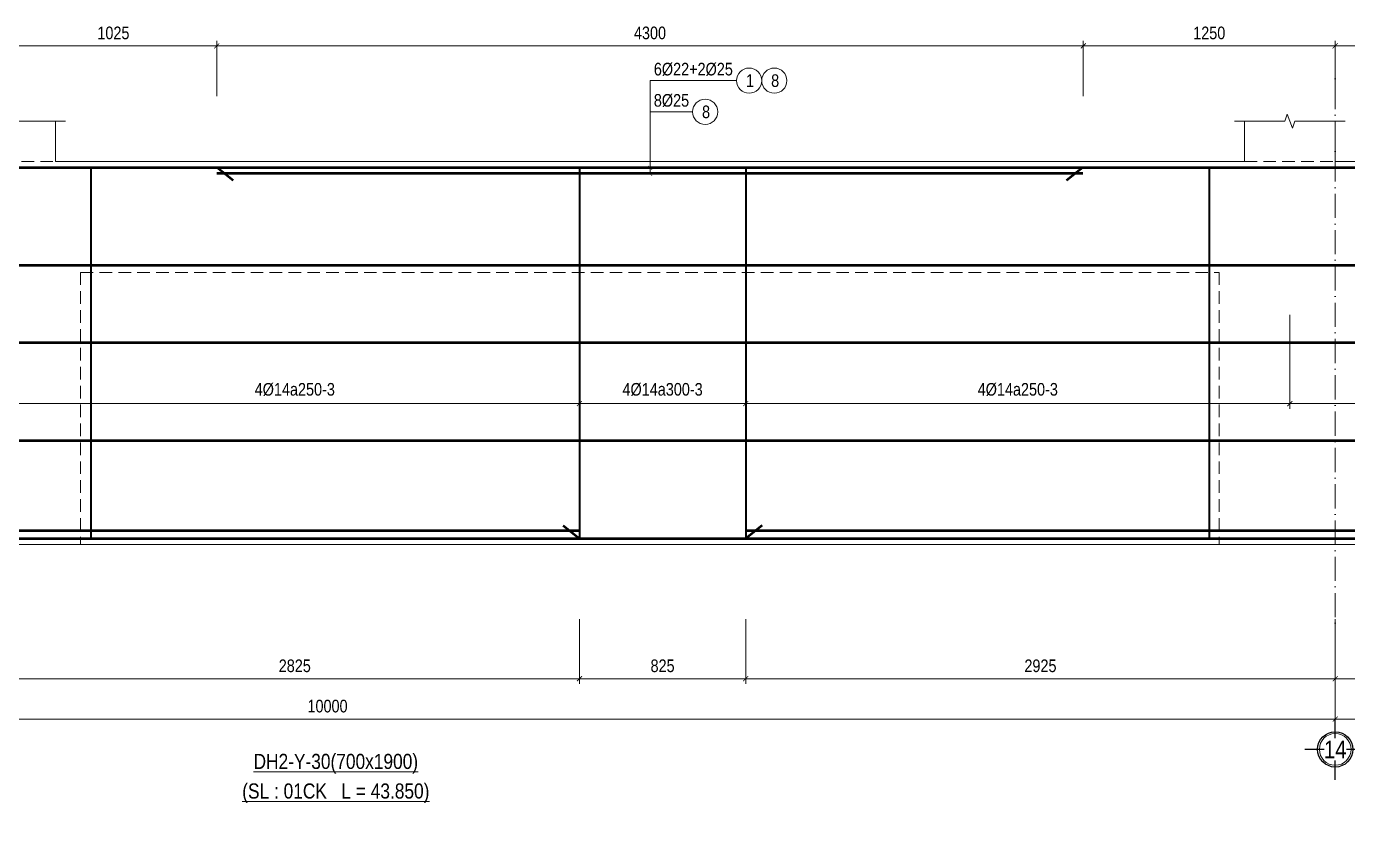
# Model space of a CAD drawing. Header units: millimetres. Extents: x 3014920 to 3563667, y -1638653 to -1356471.
# Drawn here: x 3421891 to 3428446, y -1614271 to -1610226 of the extents above; entities that cross this region are included whole.
import ezdxf
from ezdxf.enums import TextEntityAlignment as Align
from ezdxf.xclip import XClip

# ---------------------------------------------------------------- set-up
doc = ezdxf.new("R2010")
doc.units = ezdxf.units.MM
doc.header["$MEASUREMENT"] = 0
doc.header["$XCLIPFRAME"] = 0
doc.header["$PDMODE"] = 2
for name, pattern in [('6 TANG DIEN HINH 14-15$0$ACAD_ISO10W100', [18, 12, -3, 0, -3]), ('ACAD_ISO04W100', [30, 24, -3, 0, -3]), ('HIDDEN', [0.375, 0.25, -0.125])]:
    doc.linetypes.add(name, pattern=pattern)
doc.layers.get('0').update_dxf_attribs({"lineweight": 9})
doc.layers.get('Defpoints').update_dxf_attribs({"color": 10, "lineweight": 0})
for name, color, linetype, lineweight in [('2', 2, 'Continuous', 20), ('CDAI', 21, 'Continuous', 40), ('CTHEP', 50, 'Continuous', 50), ('DBAO', 90, 'Continuous', 13), ('DGIONG', 130, 'Continuous', 13), ('DMo', 9, 'HIDDEN', 9), ('KTH', 154, 'Continuous', 9), ('Net khuat', 8, 'HIDDEN', 13), ('TEXT', 7, 'Continuous', 15), ('TRUC', 251, 'ACAD_ISO04W100', 9)]:
    doc.layers.add(name, color=color, linetype=linetype, lineweight=lineweight)
doc.layers.add('8', color=8, linetype='Continuous')
doc.styles.add('HELVECONDENSE', font='VHELVCN_0.TTF')
doc.styles.add('Star-HelCon', font='VHELVCN_0.TTF')
doc.styles.add('TTP-HelCon', font='VHELVCN_0.TTF')
doc.styles.add('VNI-HELVE-CONDENSE', font='VHELVCN_0.TTF')
doc.dimstyles.new('kc-25', dxfattribs={"dimtxt": 62.5, "dimasz": 20, "dimexe": 20, "dimexo": 50, "dimgap": 25, "dimtad": 3, "dimdec": 0, "dimzin": 0, "dimdsep": 46, "dimtxsty": 'VNI-HELVE-CONDENSE', "dimblk": 'DIM', "dimcen": 2.5, "dimclrd": 256, "dimclre": 154, "dimclrt": 7, "dimaunit": 1, "dimadec": 0, "dimazin": 0, "dimtfac": 1, "dimtdec": 0, "dimtix": 1, "dimtmove": 0, "dimatfit": 3, "dimldrblk": 'DOT', "dimfxl": 1, "dimtolj": 1, "dimtzin": 0, "dimarcsym": 0})
doc.dimstyles.new('TTP-25', dxfattribs={"dimscale": 25, "dimtxt": 2.5, "dimasz": 1, "dimexe": 1, "dimexo": 1, "dimgap": 0.09, "dimtad": 0, "dimdec": 4, "dimrnd": 1, "dimzin": 9, "dimdsep": 46, "dimtxsty": 'TTP-HelCon', "dimblk": 'ARCHTICK', "dimcen": 0.09, "dimdle": 1.5, "dimclrd": 256, "dimclre": 256, "dimclrt": 7, "dimadec": 0, "dimazin": 0, "dimtfac": 1, "dimtdec": 4, "dimtmove": 0, "dimatfit": 3, "dimldrblk": 'ARCHTICK', "dimfxl": 1, "dimtvp": 1, "dimtolj": 1, "dimtzin": 0, "dimarcsym": 0})

# ---------------------------------------------------------------- blocks, each defined once
blk = doc.blocks.new('_ArchTick')
at = {"color": 0, "linetype": 'ByBlock', "const_width": 0.15}
blk.add_lwpolyline([(-0.5, -0.5), (0.5, 0.5)], dxfattribs=at)
blk = doc.blocks.new('*D1812')
at = {"layer": 'Defpoints', "color": 0, "transparency": 16777216}
for p in [(26025, -2245.1), (28850, -2245.1), (26025, -2566.1)]:
    blk.add_point(p, dxfattribs=at)
at = {"layer": 'KTH', "lineweight": -2, "transparency": 16777216}
for p, q in [((26025, -2270.1), (26025, -2591.1)), ((28850, -2270.1), (28850, -2591.1)), ((28887.5, -2566.1), (25987.5, -2566.1))]:
    blk.add_line(p, q, dxfattribs=at)
at = {"layer": 'KTH', "lineweight": -2, "transparency": 16777216, "xscale": 25, "yscale": 25, "zscale": 25, "rotation": 180}
blk.add_blockref('_ArchTick', (26025, -2566.1), dxfattribs=at)
at = {"layer": 'KTH', "lineweight": -2, "transparency": 16777216, "xscale": 25, "yscale": 25, "zscale": 25}
blk.add_blockref('_ArchTick', (28850, -2566.1), dxfattribs=at)
at = {"layer": 'KTH', "color": 7, "transparency": 16777216, "insert": (27437.5, -2502.3), "char_height": 62.5, "attachment_point": 5, "style": 'TTP-HelCon'}
blk.add_mtext('\\A1;2825', dxfattribs=at)
blk = doc.blocks.new('*D1816')
at = {"layer": 'Defpoints', "color": 0, "transparency": 16777216}
for p in [(26025, 574), (26025, 300), (27050, 300)]:
    blk.add_point(p, dxfattribs=at)
at = {"layer": 'KTH', "lineweight": -2, "transparency": 16777216}
for p, q in [((26025, 325), (26025, 599)), ((27050, 325), (27050, 599)), ((27087.5, 574), (25987.5, 574))]:
    blk.add_line(p, q, dxfattribs=at)
at = {"layer": 'KTH', "lineweight": -2, "transparency": 16777216, "xscale": 25, "yscale": 25, "zscale": 25, "rotation": 180}
blk.add_blockref('_ArchTick', (26025, 574), dxfattribs=at)
at = {"layer": 'KTH', "lineweight": -2, "transparency": 16777216, "xscale": 25, "yscale": 25, "zscale": 25}
blk.add_blockref('_ArchTick', (27050, 574), dxfattribs=at)
at = {"layer": 'KTH', "color": 7, "transparency": 16777216, "insert": (26537.5, 637.8), "char_height": 62.5, "attachment_point": 5, "style": 'TTP-HelCon'}
blk.add_mtext('\\A1;1025', dxfattribs=at)
blk = doc.blocks.new('*D1817')
at = {"layer": 'Defpoints', "color": 0, "transparency": 16777216}
for p in [(32600, 574), (32600, 300), (34100, 224.9)]:
    blk.add_point(p, dxfattribs=at)
at = {"layer": 'KTH', "lineweight": -2, "transparency": 16777216}
for p, q in [((32600, 325), (32600, 599)), ((34100, 249.9), (34100, 599)), ((34137.5, 574), (32562.5, 574))]:
    blk.add_line(p, q, dxfattribs=at)
at = {"layer": 'KTH', "lineweight": -2, "transparency": 16777216, "xscale": 25, "yscale": 25, "zscale": 25, "rotation": 180}
blk.add_blockref('_ArchTick', (32600, 574), dxfattribs=at)
at = {"layer": 'KTH', "lineweight": -2, "transparency": 16777216, "xscale": 25, "yscale": 25, "zscale": 25}
blk.add_blockref('_ArchTick', (34100, 574), dxfattribs=at)
at = {"layer": 'KTH', "color": 7, "transparency": 16777216, "insert": (33350, 637.8), "char_height": 62.5, "attachment_point": 5, "style": 'TTP-HelCon'}
blk.add_mtext('\\A1;1500', dxfattribs=at)
blk = doc.blocks.new('dau truc')
blk.add_circle((0, 0), 180)
at = {"layer": '8'}
for p, q in [((0, 127), (0, 345)), ((-127, 0), (-345, 0)), ((0, -345), (0, -127)), ((345, 0), (127, 0))]:
    blk.add_line(p, q, dxfattribs=at)
blk.add_circle((0, 0), 200, dxfattribs=at)
at = {"layer": 'TEXT', "style": 'HELVECONDENSE'}
blk.add_attdef('A', text='', height=233, dxfattribs=at).set_placement((0, 0), align=Align.MIDDLE)
blk = doc.blocks.new('*D1848')
at = {"layer": 'Defpoints', "color": 0, "transparency": 16777216}
for p in [(28850, -2245.1), (29675, -2245.1), (28850, -2566.1)]:
    blk.add_point(p, dxfattribs=at)
at = {"layer": 'KTH', "lineweight": -2, "transparency": 16777216}
for p, q in [((28850, -2270.1), (28850, -2591.1)), ((29675, -2270.1), (29675, -2591.1)), ((29712.5, -2566.1), (28812.5, -2566.1))]:
    blk.add_line(p, q, dxfattribs=at)
at = {"layer": 'KTH', "lineweight": -2, "transparency": 16777216, "xscale": 25, "yscale": 25, "zscale": 25, "rotation": 180}
blk.add_blockref('_ArchTick', (28850, -2566.1), dxfattribs=at)
at = {"layer": 'KTH', "lineweight": -2, "transparency": 16777216, "xscale": 25, "yscale": 25, "zscale": 25}
blk.add_blockref('_ArchTick', (29675, -2566.1), dxfattribs=at)
at = {"layer": 'KTH', "color": 7, "transparency": 16777216, "insert": (29262.5, -2502.3), "char_height": 62.5, "attachment_point": 5, "style": 'TTP-HelCon'}
blk.add_mtext('\\A1;825', dxfattribs=at)
blk = doc.blocks.new('*D1849')
at = {"layer": 'Defpoints', "color": 0, "transparency": 16777216}
for p in [(32600, -2245.1), (36000, -2245.1), (36000, -2566.1)]:
    blk.add_point(p, dxfattribs=at)
at = {"layer": 'KTH', "lineweight": -2, "transparency": 16777216}
for p, q in [((32600, -2270.1), (32600, -2591.1)), ((36000, -2270.1), (36000, -2591.1)), ((32562.5, -2566.1), (36037.5, -2566.1))]:
    blk.add_line(p, q, dxfattribs=at)
at = {"layer": 'KTH', "lineweight": -2, "transparency": 16777216, "xscale": 25, "yscale": 25, "zscale": 25, "rotation": 180}
blk.add_blockref('_ArchTick', (32600, -2566.1), dxfattribs=at)
at = {"layer": 'KTH', "lineweight": -2, "transparency": 16777216, "xscale": 25, "yscale": 25, "zscale": 25}
blk.add_blockref('_ArchTick', (36000, -2566.1), dxfattribs=at)
at = {"layer": 'KTH', "color": 7, "transparency": 16777216, "insert": (34300, -2502.3), "char_height": 62.5, "attachment_point": 5, "style": 'TTP-HelCon'}
blk.add_mtext('\\A1;3400', dxfattribs=at)
blk = doc.blocks.new('*D1850')
at = {"layer": 'Defpoints', "color": 0, "transparency": 16777216}
for p in [(32600, 574), (31350, 300), (32600, 300)]:
    blk.add_point(p, dxfattribs=at)
at = {"layer": 'KTH', "lineweight": -2, "transparency": 16777216}
for p, q in [((31350, 325), (31350, 599)), ((32600, 325), (32600, 599)), ((31312.5, 574), (32637.5, 574))]:
    blk.add_line(p, q, dxfattribs=at)
at = {"layer": 'KTH', "lineweight": -2, "transparency": 16777216, "xscale": 25, "yscale": 25, "zscale": 25, "rotation": 180}
blk.add_blockref('_ArchTick', (31350, 574), dxfattribs=at)
at = {"layer": 'KTH', "lineweight": -2, "transparency": 16777216, "xscale": 25, "yscale": 25, "zscale": 25}
blk.add_blockref('_ArchTick', (32600, 574), dxfattribs=at)
at = {"layer": 'KTH', "color": 7, "transparency": 16777216, "insert": (31975, 637.8), "char_height": 62.5, "attachment_point": 5, "style": 'TTP-HelCon'}
blk.add_mtext('\\A1;1250', dxfattribs=at)
blk = doc.blocks.new('*D1851')
at = {"layer": 'Defpoints', "color": 0, "transparency": 16777216}
for p in [(32600, -2245.1), (41800, -2245.1), (32600, -2766.1)]:
    blk.add_point(p, dxfattribs=at)
at = {"layer": 'KTH', "lineweight": -2, "transparency": 16777216}
for p, q in [((32600, -2270.1), (32600, -2791.1)), ((41800, -2270.1), (41800, -2791.1)), ((41837.5, -2766.1), (32562.5, -2766.1))]:
    blk.add_line(p, q, dxfattribs=at)
at = {"layer": 'KTH', "lineweight": -2, "transparency": 16777216, "xscale": 25, "yscale": 25, "zscale": 25, "rotation": 180}
blk.add_blockref('_ArchTick', (32600, -2766.1), dxfattribs=at)
at = {"layer": 'KTH', "lineweight": -2, "transparency": 16777216, "xscale": 25, "yscale": 25, "zscale": 25}
blk.add_blockref('_ArchTick', (41800, -2766.1), dxfattribs=at)
at = {"layer": 'KTH', "color": 7, "transparency": 16777216, "insert": (37200, -2702.3), "char_height": 62.5, "attachment_point": 5, "style": 'TTP-HelCon'}
blk.add_mtext('\\A1;9200', dxfattribs=at)
blk = doc.blocks.new('*D1863')
at = {"layer": 'Defpoints', "color": 0, "transparency": 16777216}
for p in [(22600, -2245.1), (32600, -2245.1), (32600, -2766.1)]:
    blk.add_point(p, dxfattribs=at)
at = {"layer": 'KTH', "lineweight": -2, "transparency": 16777216}
for p, q in [((22600, -2270.1), (22600, -2791.1)), ((32600, -2270.1), (32600, -2791.1)), ((22562.5, -2766.1), (32637.5, -2766.1))]:
    blk.add_line(p, q, dxfattribs=at)
at = {"layer": 'KTH', "lineweight": -2, "transparency": 16777216, "xscale": 25, "yscale": 25, "zscale": 25, "rotation": 180}
blk.add_blockref('_ArchTick', (22600, -2766.1), dxfattribs=at)
at = {"layer": 'KTH', "lineweight": -2, "transparency": 16777216, "xscale": 25, "yscale": 25, "zscale": 25}
blk.add_blockref('_ArchTick', (32600, -2766.1), dxfattribs=at)
at = {"layer": 'KTH', "color": 7, "transparency": 16777216, "insert": (27600, -2702.3), "char_height": 62.5, "attachment_point": 5, "style": 'TTP-HelCon'}
blk.add_mtext('\\A1;10000', dxfattribs=at)
blk = doc.blocks.new('*D1831')
at = {"layer": 'Defpoints', "color": 0, "transparency": 16777216}
for p in [(29675, -2245.1), (32600, -2245.1), (32600, -2566.1)]:
    blk.add_point(p, dxfattribs=at)
at = {"layer": 'KTH', "lineweight": -2, "transparency": 16777216}
for p, q in [((29675, -2270.1), (29675, -2591.1)), ((32600, -2270.1), (32600, -2591.1)), ((29637.5, -2566.1), (32637.5, -2566.1))]:
    blk.add_line(p, q, dxfattribs=at)
at = {"layer": 'KTH', "lineweight": -2, "transparency": 16777216, "xscale": 25, "yscale": 25, "zscale": 25, "rotation": 180}
blk.add_blockref('_ArchTick', (29675, -2566.1), dxfattribs=at)
at = {"layer": 'KTH', "lineweight": -2, "transparency": 16777216, "xscale": 25, "yscale": 25, "zscale": 25}
blk.add_blockref('_ArchTick', (32600, -2566.1), dxfattribs=at)
at = {"layer": 'KTH', "color": 7, "transparency": 16777216, "insert": (31137.5, -2502.3), "char_height": 62.5, "attachment_point": 5, "style": 'TTP-HelCon'}
blk.add_mtext('\\A1;2925', dxfattribs=at)
blk = doc.blocks.new('*D1836')
at = {"layer": 'Defpoints', "color": 0, "transparency": 16777216}
for p in [(31350, 574), (27050, 300), (31350, 300)]:
    blk.add_point(p, dxfattribs=at)
at = {"layer": 'KTH', "lineweight": -2, "transparency": 16777216}
for p, q in [((27050, 325), (27050, 599)), ((31350, 325), (31350, 599)), ((27012.5, 574), (31387.5, 574))]:
    blk.add_line(p, q, dxfattribs=at)
at = {"layer": 'KTH', "lineweight": -2, "transparency": 16777216, "xscale": 25, "yscale": 25, "zscale": 25, "rotation": 180}
blk.add_blockref('_ArchTick', (27050, 574), dxfattribs=at)
at = {"layer": 'KTH', "lineweight": -2, "transparency": 16777216, "xscale": 25, "yscale": 25, "zscale": 25}
blk.add_blockref('_ArchTick', (31350, 574), dxfattribs=at)
at = {"layer": 'KTH', "color": 7, "transparency": 16777216, "insert": (29200, 637.8), "char_height": 62.5, "attachment_point": 5, "style": 'TTP-HelCon'}
blk.add_mtext('\\A1;4300', dxfattribs=at)
blk = doc.blocks.new('*D1841')
at = {"layer": 'Defpoints', "color": 0, "transparency": 16777216}
for p in [(26025, -736), (28850, -736), (26025, -1201.2)]:
    blk.add_point(p, dxfattribs=at)
at = {"layer": 'KTH', "lineweight": -2, "transparency": 16777216}
for p, q in [((26025, -761), (26025, -1226.2)), ((28850, -761), (28850, -1226.2)), ((28887.5, -1201.2), (25987.5, -1201.2))]:
    blk.add_line(p, q, dxfattribs=at)
at = {"layer": 'KTH', "lineweight": -2, "transparency": 16777216, "xscale": 25, "yscale": 25, "zscale": 25}
for p, rotation in [((26025, -1201.2), 179.9999999866598), ((28850, -1201.2), 359.9999999866598)]:
    blk.add_blockref('_ArchTick', p, dxfattribs=dict(at, rotation=rotation))
at = {"layer": 'KTH', "color": 7, "transparency": 16777216, "insert": (27437.5, -1131.3), "char_height": 62.5, "attachment_point": 5, "rotation": 360, "style": 'TTP-HelCon'}
blk.add_mtext('\\A1;4Þ14a250-3', dxfattribs=at)
blk = doc.blocks.new('*D1842')
at = {"layer": 'Defpoints', "color": 0, "transparency": 16777216}
for p in [(28850, -736), (29675, -736), (29675, -1201.2)]:
    blk.add_point(p, dxfattribs=at)
at = {"layer": 'KTH', "lineweight": -2, "transparency": 16777216}
for p, q in [((28850, -761), (28850, -1226.2)), ((29675, -761), (29675, -1226.2)), ((28812.5, -1201.2), (29712.5, -1201.2))]:
    blk.add_line(p, q, dxfattribs=at)
at = {"layer": 'KTH', "lineweight": -2, "transparency": 16777216, "xscale": 25, "yscale": 25, "zscale": 25, "rotation": 180}
blk.add_blockref('_ArchTick', (28850, -1201.2), dxfattribs=at)
at = {"layer": 'KTH', "lineweight": -2, "transparency": 16777216, "xscale": 25, "yscale": 25, "zscale": 25}
blk.add_blockref('_ArchTick', (29675, -1201.2), dxfattribs=at)
at = {"layer": 'KTH', "color": 7, "transparency": 16777216, "insert": (29262.5, -1131.3), "char_height": 62.5, "attachment_point": 5, "style": 'TTP-HelCon'}
blk.add_mtext('\\A1;4Þ14a300-3', dxfattribs=at)
blk = doc.blocks.new('*D1843')
at = {"layer": 'Defpoints', "color": 0, "transparency": 16777216}
for p in [(29675, -680), (32375, -736), (32375, -1201.2)]:
    blk.add_point(p, dxfattribs=at)
at = {"layer": 'KTH', "lineweight": -2, "transparency": 16777216}
for p, q in [((29675, -705), (29675, -1226.2)), ((32375, -761), (32375, -1226.2)), ((29637.5, -1201.2), (32412.5, -1201.2))]:
    blk.add_line(p, q, dxfattribs=at)
at = {"layer": 'KTH', "lineweight": -2, "transparency": 16777216, "xscale": 25, "yscale": 25, "zscale": 25, "rotation": 180}
blk.add_blockref('_ArchTick', (29675, -1201.2), dxfattribs=at)
at = {"layer": 'KTH', "lineweight": -2, "transparency": 16777216, "xscale": 25, "yscale": 25, "zscale": 25}
blk.add_blockref('_ArchTick', (32375, -1201.2), dxfattribs=at)
at = {"layer": 'KTH', "color": 7, "transparency": 16777216, "insert": (31025, -1131.3), "char_height": 62.5, "attachment_point": 5, "style": 'TTP-HelCon'}
blk.add_mtext('\\A1;4Þ14a250-3', dxfattribs=at)
blk = doc.blocks.new('*D1844')
at = {"layer": 'Defpoints', "color": 0, "transparency": 16777216}
for p in [(32375, -736), (36000, -736), (32375, -1201.2)]:
    blk.add_point(p, dxfattribs=at)
at = {"layer": 'KTH', "lineweight": -2, "transparency": 16777216}
for p, q in [((32375, -761), (32375, -1226.2)), ((36000, -761), (36000, -1226.2)), ((36037.5, -1201.2), (32337.5, -1201.2))]:
    blk.add_line(p, q, dxfattribs=at)
at = {"layer": 'KTH', "lineweight": -2, "transparency": 16777216, "xscale": 25, "yscale": 25, "zscale": 25}
for p, rotation in [((32375, -1201.2), 179.9999999866598), ((36000, -1201.2), 359.9999999866598)]:
    blk.add_blockref('_ArchTick', p, dxfattribs=dict(at, rotation=rotation))
at = {"layer": 'KTH', "color": 7, "transparency": 16777216, "insert": (34187.5, -1131.3), "char_height": 62.5, "attachment_point": 5, "rotation": 360, "style": 'TTP-HelCon'}
blk.add_mtext('\\A1;4Þ14a250-3', dxfattribs=at)
blk = doc.blocks.new('DIM')
h = blk.add_hatch(color=1)
h.paths.add_polyline_path([(0.49, 0.29, 1), (0.29, 0.49), (-0.19, 0), (0.19, 0)])
h.paths.add_polyline_path([(0.19, 0), (-0.19, 0), (-0.49, -0.29, 1), (-0.29, -0.49)])
at = {"color": 9}
for p, q in [((-0.19, 0), (-1.5, 0)), ((0.19, 0), (1.5, 0))]:
    blk.add_line(p, q, dxfattribs=at)
at = {"color": 1}
for p, q in [((-0.49, -0.29), (0.29, 0.49)), ((-0.29, -0.49), (0.49, 0.29)), ((-0.19, 0), (0.19, 0))]:
    blk.add_line(p, q, dxfattribs=at)
blk.add_arc((-0.39, -0.39), 0.138, 135, 315, dxfattribs=at)
blk = doc.blocks.new('2Y-33')
at = {"layer": 'CTHEP'}
blk.add_lwpolyline([(6609.38628, -529.99859), (6609.38628, -30), (73770.00002, -30), (73770.00002, -530.00001)], dxfattribs=at)
blk = doc.blocks.new('*D2009')
at = {"layer": 'Defpoints', "color": 0, "transparency": 16777216}
for p in [(2624656.2, -2245633.2), (2633656.2, -2245633.2), (2624656.2, -2246058.2)]:
    blk.add_point(p, dxfattribs=at)
at = {"layer": 'KTH', "lineweight": -2, "transparency": 16777216}
for p, q in [((2624656.2, -2245658.2), (2624656.2, -2246083.2)), ((2633656.2, -2245658.2), (2633656.2, -2246083.2)), ((2633693.7, -2246058.2), (2624618.7, -2246058.2))]:
    blk.add_line(p, q, dxfattribs=at)
at = {"layer": 'KTH', "lineweight": -2, "transparency": 16777216, "xscale": 25, "yscale": 25, "zscale": 25, "rotation": 180}
blk.add_blockref('_ArchTick', (2624656.2, -2246058.2), dxfattribs=at)
at = {"layer": 'KTH', "lineweight": -2, "transparency": 16777216, "xscale": 25, "yscale": 25, "zscale": 25}
blk.add_blockref('_ArchTick', (2633656.2, -2246058.2), dxfattribs=at)
at = {"layer": 'KTH', "color": 7, "transparency": 16777216, "insert": (2629156.2, -2245994.3), "char_height": 62.5, "attachment_point": 5, "style": 'TTP-HelCon'}
blk.add_mtext('\\A1;9000', dxfattribs=at)
blk = doc.blocks.new('2Y-29')
at = {"layer": 'CTHEP'}
for p, q in [((82396.41101, -489.99841), (8878.4469, -489.99842)), ((82396.41101, -949.99894), (8878.4469, -949.99894)), ((82396.41101, -1409.99947), (8878.4469, -1409.99947))]:
    blk.add_line(p, q, dxfattribs=at)
blk.add_lwpolyline([(8854.99241, -529.99859), (8854.99241, -30), (82444.99991, -30)], dxfattribs=at)
blk = doc.blocks.new('2Y-30')
at = {"layer": 'CDAI'}
for points in [[(26424.99998, -30), (26424.99998, -1870)], [(28849.99248, -30), (28849.99248, -1870)], [(31974.99249, -30), (31974.99249, -1870)]]:
    blk.add_lwpolyline(points, dxfattribs=at)
at = {"layer": 'CDAI', "elevation": 0}
blk.add_lwpolyline([(29674.99998, -30), (29674.99998, -1870)], dxfattribs=at)
at = {"layer": 'CTHEP'}
for p, q in [((27131.42587, -94.5255), (27049.99998, -30)), ((31348.38702, -30), (31266.96112, -94.5255)), ((49527.12206, -515), (4760.76516, -515)), ((49527.12206, -900), (4760.76516, -900)), ((49527.12206, -1385), (4760.76516, -1385)), ((28768.56659, -1805.4745), (28849.99248, -1870)), ((29756.42587, -1805.4745), (29674.99998, -1870))]:
    blk.add_line(p, q, dxfattribs=at)
at = {"layer": 'CTHEP', "color": 1}
blk.add_line((31348.38702, -60), (27049.99998, -60), dxfattribs=at)
at = {"layer": 'CTHEP'}
for points in [[(4707.31066, -529.99859), (4707.31066, -30), (49599.99998, -30)], [(4712.18589, -1870), (49569.99999, -1870), (49569.99999, -1170)], [(19449.99998, -1830), (28849.99248, -1830)]]:
    blk.add_lwpolyline(points, dxfattribs=at)
at = {"layer": 'CTHEP', "color": 1}
blk.add_lwpolyline([(29674.99998, -1830), (35999.99998, -1830)], dxfattribs=at)
at = {"layer": 'DBAO', "linetype": 'Continuous'}
for p, q in [((26249.99248, 200), (26249.99248, 0)), ((32149.99998, 200), (32149.99998, 0)), ((32599.99248, 200), (32599.99248, 0)), ((26249.99248, 0), (28919.22208, 0)), ((26249.99248, 0), (28448.00001, 0)), ((28898.00001, 0), (32149.99998, 0)), ((32599.99248, 0), (38149.99991, 0)), ((4666.37048, -1900), (49599.99998, -1900))]:
    blk.add_line(p, q, dxfattribs=at)
at = {"layer": 'DGIONG', "linetype": 'Continuous', "elevation": 0, "flags": 128}
blk.add_lwpolyline([(26299.99248, 200), (26049.98873, 200), (26037.48873, 165.65653), (26012.48873, 234.34347), (25999.98873, 200), (25749.98498, 200)], dxfattribs=at)
at = {"layer": 'DGIONG', "linetype": 'Continuous', "flags": 128}
blk.add_lwpolyline([(32649.99248, 200), (32399.98873, 200), (32387.48873, 165.65653), (32362.48873, 234.34347), (32349.98873, 200), (32099.98498, 200)], dxfattribs=at)
at = {"layer": 'DGIONG'}
for centre in [(29691.94708, 401.49755), (29816.94708, 401.49755), (29474.05758, 246.51655)]:
    blk.add_circle(centre, 62.5, dxfattribs=at)
at = {"layer": 'Net khuat', "ltscale": 250}
for p, q in [((25799.99998, 0), (26249.98498, 0)), ((26249.98498, 0), (26249.99248, 0)), ((32149.99998, 0), (32599.98498, 0)), ((32599.98498, 0), (32599.99248, 0)), ((26374.99998, -550), (32024.99999, -550)), ((26374.99998, -550), (26374.99998, -1900)), ((32024.99999, -550), (32024.99999, -1900))]:
    blk.add_line(p, q, dxfattribs=at)
at = {"layer": 'TRUC', "linetype": '6 TANG DIEN HINH 14-15$0$ACAD_ISO10W100', "ltscale": 10, "elevation": 0}
blk.add_lwpolyline([(32599.99998, 560.5), (32599.99998, -2389)], dxfattribs=at)
at = {"layer": '2', "ltscale": 300}
ref = blk.add_blockref('dau truc', (32599.99998, -2916.96642), dxfattribs=dict(at, xscale=0.436713129747659, yscale=0.436713129747659, zscale=0.436713129747659))
ref.add_attrib('A', '14', dxfattribs={"layer": 'TEXT', "height": 87.5, "style": 'HELVECONDENSE'}).set_placement((32599.99998, -2916.96642), align=Align.MIDDLE)
at = {"layer": 'TEXT', "style": 'TTP-HelCon'}
for s, p in [('6Þ22+2Þ25', (29219.1392, 427.3505, 0)), ('8Þ25', (29219.1392, 272.3695, 0))]:
    blk.add_text(s, height=62.5, dxfattribs=at).set_placement(p)
at = {"layer": 'TEXT', "style": 'Star-HelCon'}
for s, p in [('1', (29696.11374, 401.49755)), ('8', (29821.11374, 401.49755)), ('8', (29478.22424, 246.51655))]:
    blk.add_text(s, height=62.5, dxfattribs=at).set_placement(p, align=Align.MIDDLE)
at = {"layer": 'TEXT', "style": 'TTP-HelCon'}
for s, p in [('%%UDH2-Y-30(700x1900)', (27641.21753, -3013.82668)), ('%%U(SL : 01CK   L = 43.850)', (27641.21753, -3160.72128))]:
    blk.add_text(s, height=75, dxfattribs=at).set_placement(p, align=Align.CENTER)
at = {"layer": 'KTH'}
for base, p1, p2, picture, middle in [((26024.99248, 574.00461), (27049.99998, 300), (26024.99248, 300), '*D1816', (26537.49623, 637.83794)), ((32599.99998, 574.00461), (34099.99998, 224.90695), (32599.99998, 300), '*D1817', (33349.99998, 637.83794)), ((32599.99998, -2566.14614), (29674.99998, -2245.09309), (32599.99998, -2245.09309), '*D1831', (31137.49998, -2502.31281)), ((35999.99998, -2566.14614), (32599.99998, -2245.09309), (35999.99998, -2245.09309), '*D1849', (34299.99998, -2502.31281)), ((32599.99998, -2766.10188), (41799.99998, -2245.09309), (32599.99998, -2245.09309), '*D1851', (37199.99998, -2702.26855))]:
    dim = blk.add_linear_dim(base=base, p1=p1, p2=p2, dimstyle='TTP-25', override={"dimtmove": 1}, dxfattribs=at)
    dim.commit()
    dim.dimension.update_dxf_attribs({"geometry": picture, "text_midpoint": middle})
for base, p1, p2, picture, middle in [((31349.99249, 574.00461), (27049.99998, 300), (31349.99249, 300), '*D1836', (29199.99623, 637.83794)), ((32599.99998, 574.00461), (31349.99249, 300), (32599.99998, 300), '*D1850', (31974.99624, 637.83794)), ((32599.99998, -2766.10188), (22599.99998, -2245.09309), (32599.99998, -2245.09309), '*D1863', (27599.99998, -2702.26855)), ((26024.99248, -2566.14614), (28849.99248, -2245.09309), (26024.99248, -2245.09309), '*D1812', (27437.49248, -2502.31281)), ((28849.99248, -2566.14614), (29674.99998, -2245.09309), (28849.99248, -2245.09309), '*D1848', (29262.49623, -2502.31281))]:
    dim = blk.add_linear_dim(base=base, p1=p1, p2=p2, angle=180, dimstyle='TTP-25', override={"dimtmove": 1}, dxfattribs=at)
    dim.commit()
    dim.dimension.update_dxf_attribs({"geometry": picture, "text_midpoint": middle})
for base, p1, p2, angle, text, picture, middle in [((32374.99248, -1201.20202), (29674.99998, -679.96571), (32374.99248, -735.95392), 0.000000013, '4Þ14a250-3', '*D1843', (31024.99623, -1131.28536)), ((26024.99248, -1201.20202), (28849.99248, -735.95392), (26024.99248, -735.95392), 179.999999987, '4Þ14a250-3', '*D1841', (27437.49248, -1131.28536)), ((29674.99998, -1201.20202), (28849.99248, -735.95392), (29674.99998, -735.95392), 0.000000013, '4Þ14a300-3', '*D1842', (29262.49623, -1131.28536)), ((32374.99248, -1201.20202), (35999.99998, -735.95392), (32374.99248, -735.95392), 179.999999987, '4Þ14a250-3', '*D1844', (34187.49623, -1131.28536))]:
    dim = blk.add_linear_dim(base=base, p1=p1, p2=p2, angle=angle, text=text, dimstyle='TTP-25', override={"dimtmove": 1}, dxfattribs=at)
    dim.commit()
    dim.dimension.update_dxf_attribs({"geometry": picture, "text_midpoint": middle})
at = {"layer": 'DGIONG'}
for points in [[(29200.62735, -31.53555), (29200.62717, 401.49755), (29629.44708, 401.49755)], [(29200.62734, -61.53555), (29200.62717, 246.51655), (29411.55758, 246.51655)]]:
    blk.add_leader(points, dimstyle='kc-25', override={"dimtad": 0, "dimldrblk": 'ArchTick', "dimfxl": 100, "dimarcsym": 1}, dxfattribs=at)
blk = doc.blocks.new('2Y-31')
at = {"layer": 'CTHEP'}
for p, q in [((2646176.14632, -2243826.74357), (2624710.69558, -2243826.74358)), ((2646176.14632, -2244286.74357), (2624710.69558, -2244286.74358)), ((2646176.14632, -2244746.74357), (2624710.69558, -2244746.74357)), ((2624680.69558, -2245206.74357), (2646176.14632, -2245206.74357))]:
    blk.add_line(p, q, dxfattribs=at)
blk.add_lwpolyline([(2624680.69558, -2244166.74357), (2624680.69558, -2243366.74357), (2646146.14632, -2243366.74358), (2646146.14632, -2244166.74358)], dxfattribs=at)
at = {"layer": 'DBAO', "linetype": 'Continuous', "flags": 128}
blk.add_lwpolyline([(2646206.14632, -2243336.74357), (2646206.14632, -2245236.74357), (2624656.15382, -2245236.74357)], dxfattribs=at)
at = {"layer": 'Net khuat', "ltscale": 250}
blk.add_line((2624956.14632, -2244186.74358), (2633656.1536, -2244186.74358), dxfattribs=at)
at = {"layer": 'KTH'}
dim = blk.add_linear_dim(base=(2624656.15382, -2246058.16707), p1=(2633656.1536, -2245633.21134), p2=(2624656.15382, -2245633.21134), dimstyle='TTP-25', override={"dimtmove": 1}, dxfattribs=at)
dim.commit()
dim.dimension.update_dxf_attribs({"geometry": '*D2009', "text_midpoint": (2629156.15371, -2245994.33374)})

msp = doc.modelspace()

# ---------------------------------------------------------------- block references
at = {"layer": 'DGIONG', "color": 5}
ref = msp.add_blockref('2Y-30', (3395784.74476, -1610896.774), dxfattribs=at)
XClip(ref).set_block_clipping_path([(15828.818247295, -3440.016409765), (32997.5827770201, 879.3941405299)])
ref = msp.add_blockref('2Y-29', (3345987.58685, -1611640.84553), dxfattribs=at)
XClip(ref).set_block_clipping_path([(21983.4497472933, -4196.449696447), (39142.7141375514, 893.402555306)])
ref = msp.add_blockref('2Y-33', (3416591.05961, -1614141.41095), dxfattribs=at)
XClip(ref).set_block_clipping_path([(38551.3972354708, -3711.059322872), (55761.3654262922, 808.900912849)])
at = {"layer": 'DMo'}
ref = msp.add_blockref('2Y-31', (800829.6003, 632035.55097), dxfattribs=at)
XClip(ref).set_block_clipping_path([(2633279.4817325831, -2246882.7951888917), (2647308.4484999999, -2242217.2039668877)])

doc.saveas('drawing.dxf')
